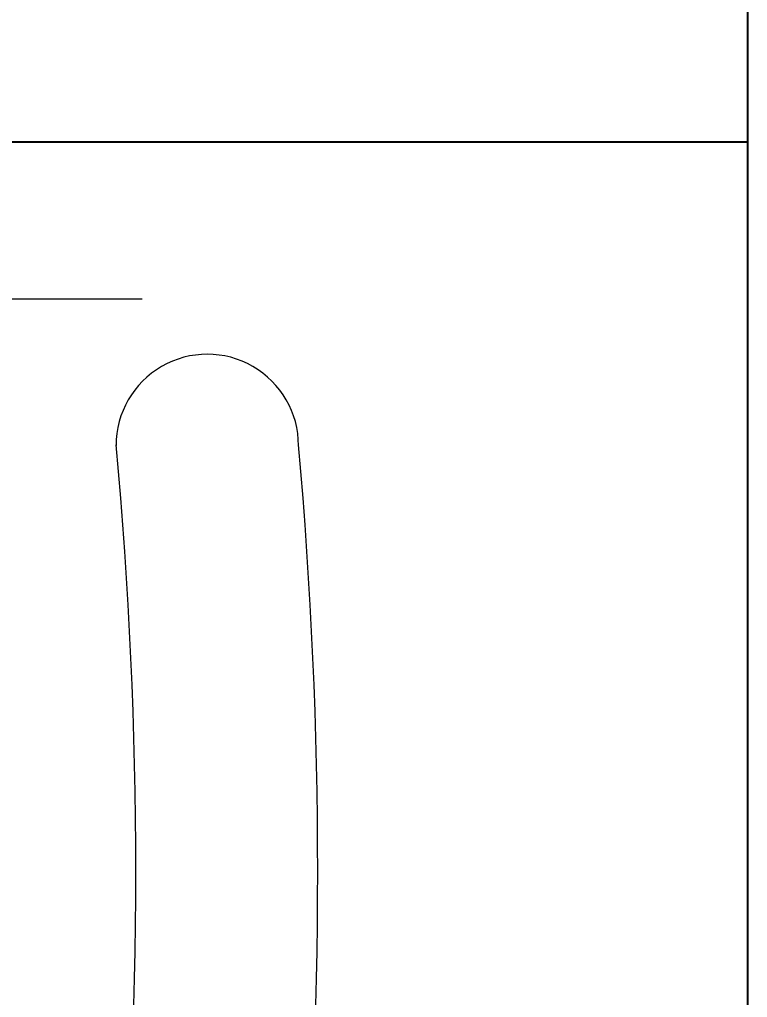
# Model space of a CAD drawing. Extents: x -12260 to 57327, y -29287 to 19916.
# Drawn here: x 38195.9 to 38476, y -5339.5 to -4963 of the extents above; entities that cross this region are included whole.
import ezdxf
from ezdxf import colors
from ezdxf.entities.mleader import LeaderData, LeaderLine
from ezdxf.math import Vec2, Vec3

# ---------------------------------------------------------------- set-up
doc = ezdxf.new("R2010")
doc.units = 0
doc.header["$LTSCALE"] = 0.25
doc.linetypes.add('DASHDOT', pattern=[25.4, 12.7, -6.35, 0, -6.35])
doc.layers.add('01-First Floor-FUR$0$FALSE CEILING', color=251, linetype='Continuous')
for name, color, linetype, lineweight in [('01-First Floor-FUR$0$LOADING', 253, 'Continuous', 5), ('01-First Floor-FUR$0$Walls', 251, 'Continuous', 5), ('E-LITE-CIRC @ 100', 6, 'Continuous', 25), ('E-LITE-CLNG-CNDT', 6, 'DASHDOT', 35)]:
    doc.layers.add(name, color=color, linetype=linetype, lineweight=lineweight)
doc.styles.add('DC_SIMPLEX', font='SIMPLEX.shx', dxfattribs={"width": 0.7})

# ---------------------------------------------------------------- blocks, each defined once
blk = doc.blocks.new('01-First Floor-FUR$0$GF21018-P')
at = {"color": 0}
blk.add_line((0.22049, 0.47563), (0.22049, 0.0675), dxfattribs=at)
for centre, radius, start, end in [((0, 1.84674), 1.77674, 264.69456, 275.30527), ((0.16409, 0.0425), 0.03511, 270, 90), ((0, 1.83136), 1.83136, 264.85322, 275.14698)]:
    blk.add_arc(centre, radius, start, end, dxfattribs=at)
blk = doc.blocks.new('01-First Floor-FUR')
at = {"layer": '01-First Floor-FUR$0$FALSE CEILING', "linetype": 'Continuous'}
blk.add_line((34976, -5010), (38476, -5010), dxfattribs=at)
at = {"layer": '01-First Floor-FUR$0$FALSE CEILING'}
blk.add_lwpolyline([(34976, -2810), (38476, -2810), (38476, -6810), (34976, -6810)], close=True, dxfattribs=at)
at = {"layer": '01-First Floor-FUR$0$Walls'}
blk.add_line((38476, -2810), (38476, -6810), dxfattribs=at)
at = {"layer": '01-First Floor-FUR$0$LOADING', "extrusion": (7.77426e-06, -2.24021e-05, 1), "xscale": 1000, "yscale": 1000, "zscale": 1000, "rotation": 89.99858924494788}
blk.add_blockref('01-First Floor-FUR$0$GF21018-P', (38310.61, -5291.06, 0.3), dxfattribs=at)
blk = doc.blocks.new('ARR0W')
at = {"color": 45}
blk.add_ellipse((0, 0), major_axis=(0.4, 0), ratio=0.4, dxfattribs=at)
at = {"color": 45, "ltscale": 0.5}
blk.add_solid([(-1.4, 0.1667), (-0.4, 0), (-1.4, -0.1667)], dxfattribs=at)

msp = doc.modelspace()

# ---------------------------------------------------------------- block references
at = {"layer": 'E-LITE-CLNG-CNDT'}
msp.add_blockref('01-First Floor-FUR', (0, 0), dxfattribs=at)

# ---------------------------------------------------------------- leaders
at = {"layer": 'E-LITE-CIRC @ 100'}
ml = msp.add_multileader_mtext('Standard', dxfattribs=at)
ml.set_content('{\\Fdc_el_romans|c0;\\W0.8;TO\\Fromans|c0; \\Fsimplex|c0;LP-F1/S29}', color=256, style='DC_SIMPLEX')
ml.set_leader_properties()
ml.set_arrow_properties(name='ARR0W')
ml.build(insert=Vec2(0, 0))
ml.multileader.update_dxf_attribs({"dogleg_length": 200, "arrow_head_size": 140, "scale": 100})
ctx = ml.context
ctx.base_point, ctx.scale, ctx.char_height, ctx.arrow_head_size, ctx.landing_gap_size, ctx.plane_origin, ctx.plane_x_axis, ctx.plane_y_axis = Vec3(35491.15, -5372.26, -0.1), 100, 200, 140, 140, Vec3(59687.62, -536.89, -0.1), Vec3(1, -0.000001, 0), Vec3(0.000001, 1, 0)
ctx.text_align_type = 2
notes = []
notes.append((ctx, [(1, (1, 1, 0), (37662.8, -5372.26, -0.1), (-1, 0.000001, 0), 108.79, [(0, [(38237.87, -5785.25, -0.1)], 0, [])])]))
ctx.mtext.insert, ctx.mtext.text_direction, ctx.mtext.rotation, ctx.mtext.alignment, ctx.mtext.flow_direction = Vec3(37414.01, -5238.93, -0.1), Vec3(1, -0.000001, 0), 6.283185, 3, 5
for ctx, leaders in notes:
    for number, flags, end, landing, length, lines in leaders:
        leader = LeaderData()
        leader.index, (leader.has_last_leader_line, leader.has_dogleg_vector, leader.attachment_direction) = number, flags
        leader.last_leader_point, leader.dogleg_vector, leader.dogleg_length = Vec3(end), Vec3(landing), length
        for number, points, colour, breaks in lines:
            line = LeaderLine()
            line.index, line.vertices, line.color, line.breaks = number, Vec3.list(points), colors.encode_raw_color(colour), breaks
            leader.lines.append(line)
        ctx.leaders.append(leader)

doc.saveas('drawing.dxf')
